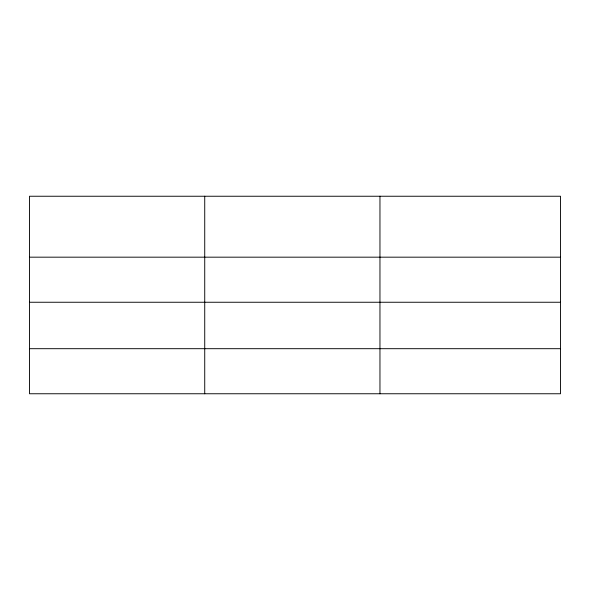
<?xml version="1.0" encoding="UTF-8"?>
<svg xmlns="http://www.w3.org/2000/svg" width="590" height="590" viewBox="0 0 590 590"><rect width="100%" height="100%" fill="white"/><g stroke="black" fill="none" stroke-linecap="round" stroke-linejoin="round"><path stroke-width="0.89" d="M560.5 302.25L560.5 196.241L29.5 196.241L29.5 393.759L560.5 393.759L560.5 302.25L29.5 302.25M29.5 257.174L560.5 257.174M29.5 348.69L560.5 348.69M379.96 196.241L379.96 393.759M204.73 196.241L204.73 393.759"/></g></svg>
